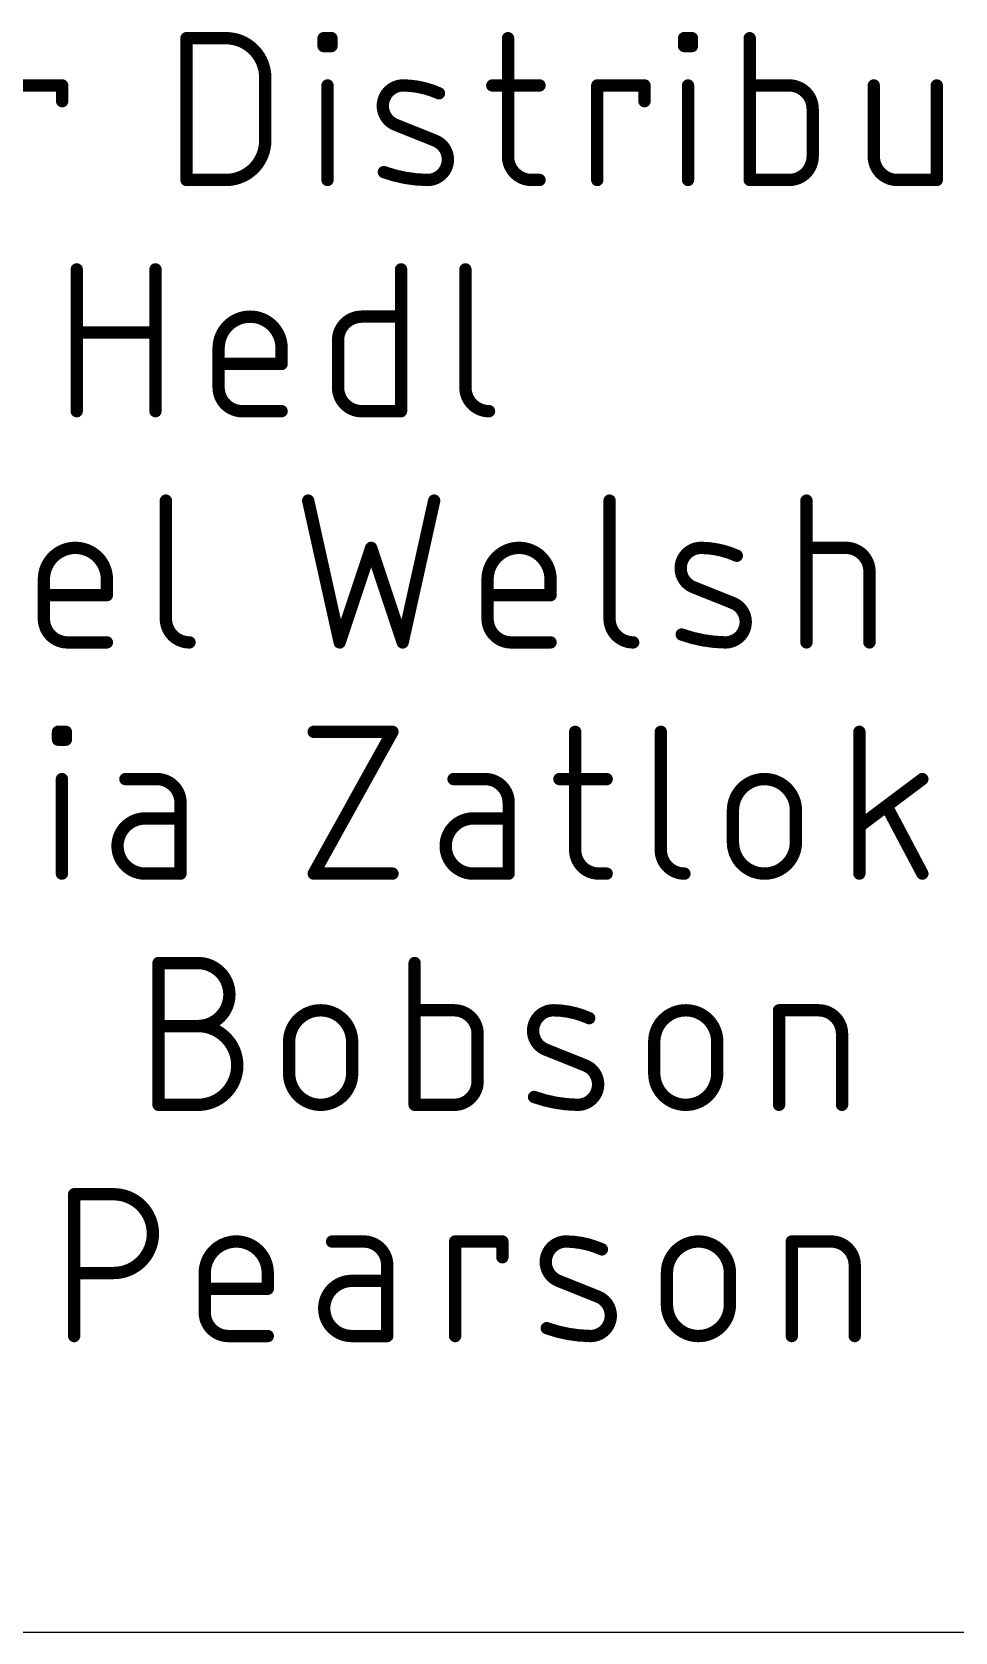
# Model space of a CAD drawing. Extents: x 0 to 6.01, y 0 to 3.
# Drawn here: x 5.222 to 5.521, y 0 to 0.519 of the extents above; entities that cross this region are included whole.
import ezdxf

# ---------------------------------------------------------------- set-up
doc = ezdxf.new("R2010")
doc.units = 0
doc.layers.add('20', color=31, linetype='CONTINUOUS')
doc.layers.add('25', color=253, linetype='CONTINUOUS')

msp = doc.modelspace()

# ---------------------------------------------------------------- linework, layer by layer
at = {"layer": '20'}
msp.add_line((0, 0), (6, 0), dxfattribs=at)
at = {"layer": '25'}
for points, const_width in [([(5.297389, 0.504222, 0.414214), (5.284611, 0.517)], 0.004), ([(5.272833, 0.517, 1), (5.270833, 0.517)], 0.002), ([(5.271833, 0.518, 1), (5.271833, 0.516)], 0.002), ([(5.284611, 0.518, 1), (5.284611, 0.516)], 0.002), ([(5.284611, 0.516, 1), (5.284611, 0.518)], 0.002), ([(5.317333, 0.517, 1), (5.315333, 0.517)], 0.002), ([(5.316333, 0.518, 1), (5.316333, 0.516)], 0.002), ([(5.316333, 0.515444, 1), (5.316333, 0.513444)], 0.002), ([(5.315333, 0.514444, 1), (5.317333, 0.514444)], 0.002), ([(5.319889, 0.517, 1), (5.317889, 0.517)], 0.002), ([(5.317889, 0.514444, 1), (5.319889, 0.514444)], 0.002), ([(5.318889, 0.516, 1), (5.318889, 0.518)], 0.002), ([(5.318889, 0.513444, 1), (5.318889, 0.515444)], 0.002), ([(5.377191, 0.517, 1), (5.375191, 0.517)], 0.002), ([(5.434333, 0.517, 1), (5.432333, 0.517)], 0.002), ([(5.433333, 0.518, 1), (5.433333, 0.516)], 0.002), ([(5.433333, 0.515444, 1), (5.433333, 0.513444)], 0.002), ([(5.432333, 0.514444, 1), (5.434333, 0.514444)], 0.002), ([(5.436888, 0.517, 1), (5.434888, 0.517)], 0.002), ([(5.434888, 0.514444, 1), (5.436888, 0.514444)], 0.002), ([(5.435888, 0.516, 1), (5.435888, 0.518)], 0.002), ([(5.435888, 0.513444, 1), (5.435888, 0.515444)], 0.002), ([(5.45562, 0.517, 1), (5.45362, 0.517)], 0.002), ([(5.232484, 0.501667, 1), (5.230484, 0.501667)], 0.002), ([(5.231484, 0.500667, 1), (5.231484, 0.502667)], 0.002), ([(5.298389, 0.504222, 1), (5.296389, 0.504222)], 0.002), ([(5.296389, 0.504222, 1), (5.298389, 0.504222)], 0.002), ([(5.318611, 0.501667, 1), (5.316611, 0.501667)], 0.002), ([(5.342277, 0.501667, 0.831818), (5.339722, 0.488889)], 0.004), ([(5.353777, 0.499111, 0.102549), (5.342277, 0.501667)], 0.004), ([(5.342292, 0.502666, 1), (5.342263, 0.500667)], 0.002), ([(5.342263, 0.500667, 1), (5.342292, 0.502666)], 0.002), ([(5.37108, 0.502667, 1), (5.37108, 0.500667)], 0.002), ([(5.386414, 0.500667, 1), (5.386414, 0.502667)], 0.002), ([(5.40615, 0.501667, 1), (5.40415, 0.501667)], 0.002), ([(5.40515, 0.502667, 1), (5.40515, 0.500667)], 0.002), ([(5.421483, 0.501667, 1), (5.419483, 0.501667)], 0.002), ([(5.420483, 0.500667, 1), (5.420483, 0.502667)], 0.002), ([(5.43561, 0.501667, 1), (5.43361, 0.501667)], 0.002), ([(5.45462, 0.502667, 1), (5.45462, 0.500667)], 0.002), ([(5.475064, 0.494, 0.414214), (5.467398, 0.501667)], 0.004), ([(5.467398, 0.502667, 1), (5.467398, 0.500667)], 0.002), ([(5.467398, 0.500667, 1), (5.467398, 0.502667)], 0.002), ([(5.495888, 0.501667, 1), (5.493888, 0.501667)], 0.002), ([(5.516333, 0.501667, 1), (5.514333, 0.501667)], 0.002), ([(5.353367, 0.498199, 1), (5.354188, 0.500023)], 0.002), ([(5.230484, 0.496555, 1), (5.232484, 0.496555)], 0.002), ([(5.419483, 0.496555, 1), (5.421483, 0.496555)], 0.002), ([(5.476064, 0.494, 1), (5.474064, 0.494)], 0.002), ([(5.474064, 0.494, 1), (5.476064, 0.494)], 0.002), ([(5.340093, 0.489817, 1), (5.33935, 0.48796)], 0.002), ([(5.33935, 0.48796, 1), (5.340093, 0.489817)], 0.002), ([(5.284611, 0.471, 0.414216), (5.297389, 0.483778)], 0.004), ([(5.298389, 0.483778, 1), (5.296389, 0.483778)], 0.002), ([(5.296389, 0.483778, 1), (5.298389, 0.483778)], 0.002), ([(5.349944, 0.471, 0.831818), (5.3525, 0.483778)], 0.004), ([(5.352871, 0.484706, 1), (5.352128, 0.482849)], 0.002), ([(5.352128, 0.482849, 1), (5.352871, 0.484706)], 0.002), ([(5.376191, 0.478667, 0.414214), (5.383858, 0.471)], 0.004), ([(5.377191, 0.478667, 1), (5.375191, 0.478667)], 0.002), ([(5.375191, 0.478667, 1), (5.377191, 0.478667)], 0.002), ([(5.467398, 0.471, 0.414209), (5.475064, 0.478667)], 0.004), ([(5.476064, 0.478667, 1), (5.474064, 0.478667)], 0.002), ([(5.474064, 0.478667, 1), (5.476064, 0.478667)], 0.002), ([(5.494888, 0.478667, 0.414214), (5.502555, 0.471)], 0.004), ([(5.495888, 0.478667, 1), (5.493888, 0.478667)], 0.002), ([(5.493888, 0.478667, 1), (5.495888, 0.478667)], 0.002), ([(5.271833, 0.472, 1), (5.271833, 0.47)], 0.002), ([(5.284611, 0.472, 1), (5.284611, 0.47)], 0.002), ([(5.284611, 0.47, 1), (5.284611, 0.472)], 0.002), ([(5.335888, 0.473555, 0.082974), (5.349944, 0.471)], 0.004), ([(5.336227, 0.474496, 1), (5.33555, 0.472615)], 0.002), ([(5.349958, 0.472, 1), (5.34993, 0.47)], 0.002), ([(5.34993, 0.47, 1), (5.349958, 0.472)], 0.002), ([(5.383858, 0.472, 1), (5.383858, 0.47)], 0.002), ([(5.383858, 0.47, 1), (5.383858, 0.472)], 0.002), ([(5.386414, 0.47, 1), (5.386414, 0.472)], 0.002), ([(5.45462, 0.472, 1), (5.45462, 0.47)], 0.002), ([(5.467398, 0.472, 1), (5.467398, 0.47)], 0.002), ([(5.467398, 0.47, 1), (5.467398, 0.472)], 0.002), ([(5.502555, 0.472, 1), (5.502555, 0.47)], 0.002), ([(5.502555, 0.47, 1), (5.502555, 0.472)], 0.002), ([(5.515333, 0.47, 1), (5.515333, 0.472)], 0.002), ([(5.270833, 0.471, 1), (5.272833, 0.471)], 0.002), ([(5.316611, 0.471, 1), (5.318611, 0.471)], 0.002), ([(5.40415, 0.471, 1), (5.40615, 0.471)], 0.002), ([(5.43361, 0.471, 1), (5.43561, 0.471)], 0.002), ([(5.45362, 0.471, 1), (5.45562, 0.471)], 0.002), ([(5.514333, 0.471, 1), (5.516333, 0.471)], 0.002), ([(5.23721, 0.442, 1), (5.23521, 0.442)], 0.002), ([(5.262765, 0.442, 1), (5.260765, 0.442)], 0.002), ([(5.342478, 0.442, 1), (5.340478, 0.442)], 0.002), ([(5.363354, 0.442, 1), (5.361354, 0.442)], 0.002), ([(5.30271, 0.416444, 1), (5.282265, 0.416444)], 0.004), ([(5.3287, 0.426667, 0.414214), (5.321033, 0.419)], 0.004), ([(5.3287, 0.427667, 1), (5.3287, 0.425667)], 0.002), ([(5.3287, 0.425667, 1), (5.3287, 0.427667)], 0.002), ([(5.341478, 0.425667, 1), (5.341478, 0.427667)], 0.002), ([(5.23621, 0.422555, 1), (5.23621, 0.420555)], 0.002), ([(5.261765, 0.420555, 1), (5.261765, 0.422555)], 0.002), ([(5.322033, 0.419, 1), (5.320033, 0.419)], 0.002), ([(5.283265, 0.416444, 1), (5.281265, 0.416444)], 0.002), ([(5.281265, 0.416444, 1), (5.283265, 0.416444)], 0.002), ([(5.30371, 0.416444, 1), (5.30171, 0.416444)], 0.002), ([(5.30171, 0.416444, 1), (5.30371, 0.416444)], 0.002), ([(5.320033, 0.419, 1), (5.322033, 0.419)], 0.002), ([(5.282265, 0.412333, 1), (5.282265, 0.410333)], 0.002), ([(5.30171, 0.411333, 1), (5.30371, 0.411333)], 0.002), ([(5.30271, 0.410333, 1), (5.30271, 0.412333)], 0.002), ([(5.282265, 0.403667, 0.414214), (5.289932, 0.396)], 0.004), ([(5.283265, 0.403667, 1), (5.281265, 0.403667)], 0.002), ([(5.321033, 0.403667, 0.414214), (5.3287, 0.396)], 0.004), ([(5.322033, 0.403667, 1), (5.320033, 0.403667)], 0.002), ([(5.362354, 0.403667, 0.414214), (5.370021, 0.396)], 0.004), ([(5.363354, 0.403667, 1), (5.361354, 0.403667)], 0.002), ([(5.281265, 0.403667, 1), (5.283265, 0.403667)], 0.002), ([(5.320033, 0.403667, 1), (5.322033, 0.403667)], 0.002), ([(5.361354, 0.403667, 1), (5.363354, 0.403667)], 0.002), ([(5.23521, 0.396, 1), (5.23721, 0.396)], 0.002), ([(5.260765, 0.396, 1), (5.262765, 0.396)], 0.002), ([(5.289932, 0.397, 1), (5.289932, 0.395)], 0.002), ([(5.289932, 0.395, 1), (5.289932, 0.397)], 0.002), ([(5.30271, 0.395, 1), (5.30271, 0.397)], 0.002), ([(5.3287, 0.397, 1), (5.3287, 0.395)], 0.002), ([(5.3287, 0.395, 1), (5.3287, 0.397)], 0.002), ([(5.340478, 0.396, 1), (5.342478, 0.396)], 0.002), ([(5.341478, 0.395, 1), (5.341478, 0.397)], 0.002), ([(5.370021, 0.395, 1), (5.370021, 0.397)], 0.002), ([(5.266144, 0.367, 1), (5.264144, 0.367)], 0.002), ([(5.312309, 0.367217, 1), (5.310357, 0.366783)], 0.002), ([(5.353198, 0.366783, 1), (5.351246, 0.367217)], 0.002), ([(5.410144, 0.367, 1), (5.408144, 0.367)], 0.002), ([(5.474055, 0.367, 1), (5.472055, 0.367)], 0.002), ([(5.246, 0.341444, 1), (5.225555, 0.341444)], 0.004), ([(5.332726, 0.351983, 1), (5.330829, 0.35135)], 0.002), ([(5.332726, 0.35135, 1), (5.330829, 0.351983)], 0.002), ([(5.39, 0.341444, 1), (5.369555, 0.341444)], 0.004), ([(5.438944, 0.351667, 0.831818), (5.436388, 0.338889)], 0.004), ([(5.450444, 0.349111, 0.102549), (5.438944, 0.351667)], 0.004), ([(5.438958, 0.352666, 1), (5.43893, 0.350667)], 0.002), ([(5.43893, 0.350667, 1), (5.438958, 0.352666)], 0.002), ([(5.473055, 0.352667, 1), (5.473055, 0.350667)], 0.002), ([(5.4935, 0.344, 0.414209), (5.485833, 0.351667)], 0.004), ([(5.485833, 0.352667, 1), (5.485833, 0.350667)], 0.002), ([(5.485833, 0.350667, 1), (5.485833, 0.352667)], 0.002), ([(5.450033, 0.348199, 1), (5.450854, 0.350023)], 0.002), ([(5.226555, 0.341444, 1), (5.224555, 0.341444)], 0.002), ([(5.247, 0.341444, 1), (5.245, 0.341444)], 0.002), ([(5.370555, 0.341444, 1), (5.368555, 0.341444)], 0.002), ([(5.391, 0.341444, 1), (5.389, 0.341444)], 0.002), ([(5.4945, 0.344, 1), (5.4925, 0.344)], 0.002), ([(5.4925, 0.344, 1), (5.4945, 0.344)], 0.002), ([(5.224555, 0.341444, 1), (5.226555, 0.341444)], 0.002), ([(5.225555, 0.337333, 1), (5.225555, 0.335333)], 0.002), ([(5.245, 0.341444, 1), (5.247, 0.341444)], 0.002), ([(5.246, 0.335333, 1), (5.246, 0.337333)], 0.002), ([(5.368555, 0.341444, 1), (5.370555, 0.341444)], 0.002), ([(5.369555, 0.337333, 1), (5.369555, 0.335333)], 0.002), ([(5.389, 0.341444, 1), (5.391, 0.341444)], 0.002), ([(5.39, 0.335333, 1), (5.39, 0.337333)], 0.002), ([(5.43676, 0.339817, 1), (5.436017, 0.33796)], 0.002), ([(5.436017, 0.33796, 1), (5.43676, 0.339817)], 0.002), ([(5.245, 0.336333, 1), (5.247, 0.336333)], 0.002), ([(5.389, 0.336333, 1), (5.391, 0.336333)], 0.002), ([(5.446611, 0.321, 0.831818), (5.449166, 0.333778)], 0.004), ([(5.449537, 0.334706, 1), (5.448795, 0.332849)], 0.002), ([(5.448795, 0.332849, 1), (5.449537, 0.334706)], 0.002), ([(5.225555, 0.328667, 0.414214), (5.233222, 0.321)], 0.004), ([(5.226555, 0.328667, 1), (5.224555, 0.328667)], 0.002), ([(5.224555, 0.328667, 1), (5.226555, 0.328667)], 0.002), ([(5.265144, 0.328667, 0.414214), (5.272811, 0.321)], 0.004), ([(5.266144, 0.328667, 1), (5.264144, 0.328667)], 0.002), ([(5.264144, 0.328667, 1), (5.266144, 0.328667)], 0.002), ([(5.369555, 0.328667, 0.414214), (5.377222, 0.321)], 0.004), ([(5.370555, 0.328667, 1), (5.368555, 0.328667)], 0.002), ([(5.368555, 0.328667, 1), (5.370555, 0.328667)], 0.002), ([(5.409144, 0.328667, 0.414214), (5.416811, 0.321)], 0.004), ([(5.410144, 0.328667, 1), (5.408144, 0.328667)], 0.002), ([(5.408144, 0.328667, 1), (5.410144, 0.328667)], 0.002), ([(5.233222, 0.322, 1), (5.233222, 0.32)], 0.002), ([(5.233222, 0.32, 1), (5.233222, 0.322)], 0.002), ([(5.246, 0.32, 1), (5.246, 0.322)], 0.002), ([(5.272811, 0.32, 1), (5.272811, 0.322)], 0.002), ([(5.320607, 0.321316, 1), (5.322504, 0.320684)], 0.002), ([(5.320579, 0.320783, 1), (5.322531, 0.321217)], 0.002), ([(5.341023, 0.321217, 1), (5.342976, 0.320783)], 0.002), ([(5.341051, 0.320684, 1), (5.342948, 0.321316)], 0.002), ([(5.377222, 0.322, 1), (5.377222, 0.32)], 0.002), ([(5.377222, 0.32, 1), (5.377222, 0.322)], 0.002), ([(5.39, 0.32, 1), (5.39, 0.322)], 0.002), ([(5.416811, 0.32, 1), (5.416811, 0.322)], 0.002), ([(5.432555, 0.323555, 0.082974), (5.446611, 0.321)], 0.004), ([(5.432894, 0.324496, 1), (5.432216, 0.322615)], 0.002), ([(5.446625, 0.322, 1), (5.446596, 0.32)], 0.002), ([(5.446596, 0.32, 1), (5.446625, 0.322)], 0.002), ([(5.472055, 0.321, 1), (5.474055, 0.321)], 0.002), ([(5.4925, 0.321, 1), (5.4945, 0.321)], 0.002), ([(5.231131, 0.292, 1), (5.229131, 0.292)], 0.002), ([(5.230131, 0.293, 1), (5.230131, 0.291)], 0.002), ([(5.230131, 0.290444, 1), (5.230131, 0.288444)], 0.002), ([(5.233686, 0.292, 1), (5.231686, 0.292)], 0.002), ([(5.232686, 0.291, 1), (5.232686, 0.293)], 0.002), ([(5.232686, 0.288444, 1), (5.232686, 0.290444)], 0.002), ([(5.31313, 0.293, 1), (5.31313, 0.291)], 0.002), ([(5.33956, 0.291514, 1), (5.337812, 0.292486)], 0.002), ([(5.338686, 0.291, 1), (5.338686, 0.293)], 0.002), ([(5.398989, 0.292, 1), (5.396989, 0.292)], 0.002), ([(5.426774, 0.292, 1), (5.424774, 0.292)], 0.002), ([(5.491219, 0.292, 1), (5.489219, 0.292)], 0.002), ([(5.229131, 0.289444, 1), (5.231131, 0.289444)], 0.002), ([(5.231686, 0.289444, 1), (5.233686, 0.289444)], 0.002), ([(5.232408, 0.276667, 1), (5.230408, 0.276667)], 0.002), ([(5.25201, 0.277667, 1), (5.25201, 0.275667)], 0.002), ([(5.269898, 0.269, 0.414214), (5.262232, 0.276667)], 0.004), ([(5.262232, 0.277667, 1), (5.262232, 0.275667)], 0.002), ([(5.262232, 0.275667, 1), (5.262232, 0.277667)], 0.002), ([(5.358509, 0.277667, 1), (5.358509, 0.275667)], 0.002), ([(5.376398, 0.269, 0.414214), (5.368732, 0.276667)], 0.004), ([(5.368732, 0.277667, 1), (5.368732, 0.275667)], 0.002), ([(5.368732, 0.275667, 1), (5.368732, 0.277667)], 0.002), ([(5.392877, 0.277667, 1), (5.392877, 0.275667)], 0.002), ([(5.408211, 0.275667, 1), (5.408211, 0.277667)], 0.002), ([(5.46963, 0.266444, 1), (5.449185, 0.266444)], 0.004), ([(5.511263, 0.275867, 1), (5.510063, 0.277467)], 0.002), ([(5.270898, 0.269, 1), (5.268898, 0.269)], 0.002), ([(5.268898, 0.269, 1), (5.270898, 0.269)], 0.002), ([(5.377398, 0.269, 1), (5.375398, 0.269)], 0.002), ([(5.375398, 0.269, 1), (5.377398, 0.269)], 0.002), ([(5.258398, 0.263889, 1), (5.258398, 0.246)], 0.004), ([(5.258398, 0.264889, 1), (5.258398, 0.262889)], 0.002), ([(5.258398, 0.262889, 1), (5.258398, 0.264889)], 0.002), ([(5.269898, 0.262889, 1), (5.269898, 0.264889)], 0.002), ([(5.364898, 0.263889, 1), (5.364898, 0.246)], 0.004), ([(5.364898, 0.264889, 1), (5.364898, 0.262889)], 0.002), ([(5.364898, 0.262889, 1), (5.364898, 0.264889)], 0.002), ([(5.376398, 0.262889, 1), (5.376398, 0.264889)], 0.002), ([(5.450185, 0.266444, 1), (5.448185, 0.266444)], 0.002), ([(5.448185, 0.266444, 1), (5.450185, 0.266444)], 0.002), ([(5.47063, 0.266444, 1), (5.46863, 0.266444)], 0.002), ([(5.46863, 0.266444, 1), (5.47063, 0.266444)], 0.002), ([(5.500047, 0.26819, 1), (5.498279, 0.267254)], 0.002), ([(5.489619, 0.262133, 1), (5.490819, 0.260533)], 0.002), ([(5.397989, 0.253667, 0.414214), (5.405655, 0.246)], 0.004), ([(5.398989, 0.253667, 1), (5.396989, 0.253667)], 0.002), ([(5.396989, 0.253667, 1), (5.398989, 0.253667)], 0.002), ([(5.425774, 0.253667, 0.414214), (5.433441, 0.246)], 0.004), ([(5.426774, 0.253667, 1), (5.424774, 0.253667)], 0.002), ([(5.424774, 0.253667, 1), (5.426774, 0.253667)], 0.002), ([(5.449185, 0.256222, 1), (5.46963, 0.256222)], 0.004), ([(5.450185, 0.256222, 1), (5.448185, 0.256222)], 0.002), ([(5.448185, 0.256222, 1), (5.450185, 0.256222)], 0.002), ([(5.47063, 0.256222, 1), (5.46863, 0.256222)], 0.002), ([(5.46863, 0.256222, 1), (5.47063, 0.256222)], 0.002), ([(5.230408, 0.246, 1), (5.232408, 0.246)], 0.002), ([(5.258398, 0.247, 1), (5.258398, 0.245)], 0.002), ([(5.258398, 0.245, 1), (5.258398, 0.247)], 0.002), ([(5.268898, 0.246, 1), (5.270898, 0.246)], 0.002), ([(5.269898, 0.245, 1), (5.269898, 0.247)], 0.002), ([(5.31313, 0.247, 1), (5.31313, 0.245)], 0.002), ([(5.312256, 0.246486, 1), (5.314004, 0.245514)], 0.002), ([(5.338686, 0.245, 1), (5.338686, 0.247)], 0.002), ([(5.364898, 0.247, 1), (5.364898, 0.245)], 0.002), ([(5.364898, 0.245, 1), (5.364898, 0.247)], 0.002), ([(5.375398, 0.246, 1), (5.377398, 0.246)], 0.002), ([(5.376398, 0.245, 1), (5.376398, 0.247)], 0.002), ([(5.405655, 0.247, 1), (5.405655, 0.245)], 0.002), ([(5.405655, 0.245, 1), (5.405655, 0.247)], 0.002), ([(5.408211, 0.245, 1), (5.408211, 0.247)], 0.002), ([(5.433441, 0.245, 1), (5.433441, 0.247)], 0.002), ([(5.489219, 0.246, 1), (5.491219, 0.246)], 0.002), ([(5.509779, 0.245532, 1), (5.511547, 0.246468)], 0.002), ([(5.263761, 0.217, 1), (5.261761, 0.217)], 0.002), ([(5.262761, 0.218, 1), (5.262761, 0.216)], 0.002), ([(5.275539, 0.196555, 1), (5.275539, 0.217)], 0.004), ([(5.275539, 0.218, 1), (5.275539, 0.216)], 0.002), ([(5.275539, 0.216, 1), (5.275539, 0.218)], 0.002), ([(5.346882, 0.217, 1), (5.344882, 0.217)], 0.002), ([(5.325594, 0.191444, 1), (5.30515, 0.191444)], 0.004), ([(5.345882, 0.202667, 1), (5.345882, 0.200667)], 0.002), ([(5.366326, 0.194, 0.414214), (5.358659, 0.201667)], 0.004), ([(5.358659, 0.202667, 1), (5.358659, 0.200667)], 0.002), ([(5.358659, 0.200667, 1), (5.358659, 0.202667)], 0.002), ([(5.391039, 0.201667, 0.831818), (5.388483, 0.188889)], 0.004), ([(5.402539, 0.199111, 0.102549), (5.391039, 0.201667)], 0.004), ([(5.391053, 0.202666, 1), (5.391024, 0.200667)], 0.002), ([(5.391024, 0.200667, 1), (5.391053, 0.202666)], 0.002), ([(5.444094, 0.191444, 1), (5.42365, 0.191444)], 0.004), ([(5.46515, 0.201667, 1), (5.46315, 0.201667)], 0.002), ([(5.46415, 0.202667, 1), (5.46415, 0.200667)], 0.002), ([(5.484594, 0.194, 0.414209), (5.476927, 0.201667)], 0.004), ([(5.476927, 0.202667, 1), (5.476927, 0.200667)], 0.002), ([(5.476927, 0.200667, 1), (5.476927, 0.202667)], 0.002), ([(5.262761, 0.197555, 1), (5.262761, 0.195555)], 0.002), ([(5.275539, 0.171, 1), (5.275539, 0.196555)], 0.004), ([(5.275539, 0.197555, 1), (5.275539, 0.195555)], 0.002), ([(5.275539, 0.197555, 1), (5.275539, 0.195555)], 0.002), ([(5.275539, 0.195555, 1), (5.275539, 0.197555)], 0.002), ([(5.402128, 0.198199, 1), (5.402949, 0.200023)], 0.002), ([(5.30615, 0.191444, 1), (5.30415, 0.191444)], 0.002), ([(5.30415, 0.191444, 1), (5.30615, 0.191444)], 0.002), ([(5.326594, 0.191444, 1), (5.324594, 0.191444)], 0.002), ([(5.324594, 0.191444, 1), (5.326594, 0.191444)], 0.002), ([(5.367326, 0.194, 1), (5.365326, 0.194)], 0.002), ([(5.365326, 0.194, 1), (5.367326, 0.194)], 0.002), ([(5.42465, 0.191444, 1), (5.42265, 0.191444)], 0.002), ([(5.42265, 0.191444, 1), (5.42465, 0.191444)], 0.002), ([(5.445094, 0.191444, 1), (5.443094, 0.191444)], 0.002), ([(5.443094, 0.191444, 1), (5.445094, 0.191444)], 0.002), ([(5.485594, 0.194, 1), (5.483594, 0.194)], 0.002), ([(5.483594, 0.194, 1), (5.485594, 0.194)], 0.002), ([(5.388854, 0.189817, 1), (5.388112, 0.18796)], 0.002), ([(5.388112, 0.18796, 1), (5.388854, 0.189817)], 0.002), ([(5.30515, 0.181222, 1), (5.325594, 0.181222)], 0.004), ([(5.30615, 0.181222, 1), (5.30415, 0.181222)], 0.002), ([(5.30415, 0.181222, 1), (5.30615, 0.181222)], 0.002), ([(5.326594, 0.181222, 1), (5.324594, 0.181222)], 0.002), ([(5.324594, 0.181222, 1), (5.326594, 0.181222)], 0.002), ([(5.398705, 0.171, 0.831818), (5.401261, 0.183778)], 0.004), ([(5.401632, 0.184706, 1), (5.400889, 0.182849)], 0.002), ([(5.400889, 0.182849, 1), (5.401632, 0.184706)], 0.002), ([(5.42365, 0.181222, 1), (5.444094, 0.181222)], 0.004), ([(5.42465, 0.181222, 1), (5.42265, 0.181222)], 0.002), ([(5.42265, 0.181222, 1), (5.42465, 0.181222)], 0.002), ([(5.445094, 0.181222, 1), (5.443094, 0.181222)], 0.002), ([(5.443094, 0.181222, 1), (5.445094, 0.181222)], 0.002), ([(5.358659, 0.171, 0.414209), (5.366326, 0.178667)], 0.004), ([(5.367326, 0.178667, 1), (5.365326, 0.178667)], 0.002), ([(5.365326, 0.178667, 1), (5.367326, 0.178667)], 0.002), ([(5.262761, 0.172, 1), (5.262761, 0.17)], 0.002), ([(5.261761, 0.171, 1), (5.263761, 0.171)], 0.002), ([(5.275539, 0.172, 1), (5.275539, 0.17)], 0.002), ([(5.275539, 0.17, 1), (5.275539, 0.172)], 0.002), ([(5.345882, 0.172, 1), (5.345882, 0.17)], 0.002), ([(5.344882, 0.171, 1), (5.346882, 0.171)], 0.002), ([(5.358659, 0.172, 1), (5.358659, 0.17)], 0.002), ([(5.358659, 0.17, 1), (5.358659, 0.172)], 0.002), ([(5.38465, 0.173555, 0.082974), (5.398705, 0.171)], 0.004), ([(5.384988, 0.174496, 1), (5.384311, 0.172615)], 0.002), ([(5.398719, 0.172, 1), (5.398691, 0.17)], 0.002), ([(5.398691, 0.17, 1), (5.398719, 0.172)], 0.002), ([(5.46315, 0.171, 1), (5.46515, 0.171)], 0.002), ([(5.483594, 0.171, 1), (5.485594, 0.171)], 0.002), ([(5.236377, 0.142, 1), (5.234377, 0.142)], 0.002), ([(5.235377, 0.143, 1), (5.235377, 0.141)], 0.002), ([(5.248154, 0.116444, 1), (5.248154, 0.142)], 0.004), ([(5.248154, 0.143, 1), (5.248154, 0.141)], 0.002), ([(5.248154, 0.141, 1), (5.248154, 0.143)], 0.002), ([(5.29821, 0.116444, 1), (5.277765, 0.116444)], 0.004), ([(5.319089, 0.127667, 1), (5.319089, 0.125667)], 0.002), ([(5.336978, 0.119, 0.414214), (5.329311, 0.126667)], 0.004), ([(5.329311, 0.127667, 1), (5.329311, 0.125667)], 0.002), ([(5.329311, 0.125667, 1), (5.329311, 0.127667)], 0.002), ([(5.360027, 0.126667, 1), (5.358027, 0.126667)], 0.002), ([(5.359027, 0.127667, 1), (5.359027, 0.125667)], 0.002), ([(5.37536, 0.126667, 1), (5.37336, 0.126667)], 0.002), ([(5.37436, 0.125667, 1), (5.37436, 0.127667)], 0.002), ([(5.395154, 0.126667, 0.831818), (5.392599, 0.113889)], 0.004), ([(5.406654, 0.124111, 0.102549), (5.395154, 0.126667)], 0.004), ([(5.395168, 0.127666, 1), (5.39514, 0.125667)], 0.002), ([(5.39514, 0.125667, 1), (5.395168, 0.127666)], 0.002), ([(5.406243, 0.123199, 1), (5.407065, 0.125023)], 0.002), ([(5.44821, 0.116444, 1), (5.427765, 0.116444)], 0.004), ([(5.469265, 0.126667, 1), (5.467265, 0.126667)], 0.002), ([(5.468265, 0.127667, 1), (5.468265, 0.125667)], 0.002), ([(5.48871, 0.119, 0.414209), (5.481043, 0.126667)], 0.004), ([(5.481043, 0.127667, 1), (5.481043, 0.125667)], 0.002), ([(5.481043, 0.125667, 1), (5.481043, 0.127667)], 0.002), ([(5.337978, 0.119, 1), (5.335978, 0.119)], 0.002), ([(5.335978, 0.119, 1), (5.337978, 0.119)], 0.002), ([(5.37336, 0.121555, 1), (5.37536, 0.121555)], 0.002), ([(5.48971, 0.119, 1), (5.48771, 0.119)], 0.002), ([(5.48771, 0.119, 1), (5.48971, 0.119)], 0.002), ([(5.235377, 0.117444, 1), (5.235377, 0.115444)], 0.002), ([(5.248154, 0.117444, 1), (5.248154, 0.115444)], 0.002), ([(5.248154, 0.115444, 1), (5.248154, 0.117444)], 0.002), ([(5.278765, 0.116444, 1), (5.276765, 0.116444)], 0.002), ([(5.276765, 0.116444, 1), (5.278765, 0.116444)], 0.002), ([(5.29921, 0.116444, 1), (5.29721, 0.116444)], 0.002), ([(5.29721, 0.116444, 1), (5.29921, 0.116444)], 0.002), ([(5.325478, 0.113889, 1), (5.325478, 0.096)], 0.004), ([(5.325478, 0.114889, 1), (5.325478, 0.112889)], 0.002), ([(5.325478, 0.112889, 1), (5.325478, 0.114889)], 0.002), ([(5.336978, 0.112889, 1), (5.336978, 0.114889)], 0.002), ([(5.39297, 0.114817, 1), (5.392227, 0.11296)], 0.002), ([(5.392227, 0.11296, 1), (5.39297, 0.114817)], 0.002), ([(5.428765, 0.116444, 1), (5.426765, 0.116444)], 0.002), ([(5.426765, 0.116444, 1), (5.428765, 0.116444)], 0.002), ([(5.44921, 0.116444, 1), (5.44721, 0.116444)], 0.002), ([(5.44721, 0.116444, 1), (5.44921, 0.116444)], 0.002), ([(5.277765, 0.112333, 1), (5.277765, 0.110333)], 0.002), ([(5.29721, 0.111333, 1), (5.29921, 0.111333)], 0.002), ([(5.29821, 0.110333, 1), (5.29821, 0.112333)], 0.002), ([(5.402821, 0.096, 0.831818), (5.405376, 0.108778)], 0.004), ([(5.405748, 0.109706, 1), (5.405005, 0.107849)], 0.002), ([(5.405005, 0.107849, 1), (5.405748, 0.109706)], 0.002), ([(5.277765, 0.103667, 0.414214), (5.285432, 0.096)], 0.004), ([(5.278765, 0.103667, 1), (5.276765, 0.103667)], 0.002), ([(5.276765, 0.103667, 1), (5.278765, 0.103667)], 0.002), ([(5.427765, 0.106222, 1), (5.44821, 0.106222)], 0.004), ([(5.428765, 0.106222, 1), (5.426765, 0.106222)], 0.002), ([(5.426765, 0.106222, 1), (5.428765, 0.106222)], 0.002), ([(5.44921, 0.106222, 1), (5.44721, 0.106222)], 0.002), ([(5.44721, 0.106222, 1), (5.44921, 0.106222)], 0.002), ([(5.388765, 0.098555, 0.082974), (5.402821, 0.096)], 0.004), ([(5.389104, 0.099496, 1), (5.388427, 0.097615)], 0.002), ([(5.234377, 0.096, 1), (5.236377, 0.096)], 0.002), ([(5.285432, 0.097, 1), (5.285432, 0.095)], 0.002), ([(5.285432, 0.095, 1), (5.285432, 0.097)], 0.002), ([(5.29821, 0.095, 1), (5.29821, 0.097)], 0.002), ([(5.325478, 0.097, 1), (5.325478, 0.095)], 0.002), ([(5.325478, 0.095, 1), (5.325478, 0.097)], 0.002), ([(5.335978, 0.096, 1), (5.337978, 0.096)], 0.002), ([(5.336978, 0.095, 1), (5.336978, 0.097)], 0.002), ([(5.358027, 0.096, 1), (5.360027, 0.096)], 0.002), ([(5.402835, 0.097, 1), (5.402806, 0.095)], 0.002), ([(5.402806, 0.095, 1), (5.402835, 0.097)], 0.002), ([(5.467265, 0.096, 1), (5.469265, 0.096)], 0.002), ([(5.48771, 0.096, 1), (5.48971, 0.096)], 0.002)]:
    msp.add_lwpolyline(points, format="xyb", dxfattribs=dict(at, const_width=const_width))
at = {"layer": '25', "const_width": 0.004}
for points in [[(5.271833, 0.471), (5.271833, 0.517)], [(5.271833, 0.517), (5.284611, 0.517)], [(5.316333, 0.514444), (5.316333, 0.517)], [(5.316333, 0.517), (5.318889, 0.517)], [(5.318889, 0.514444), (5.316333, 0.514444)], [(5.318889, 0.517), (5.318889, 0.514444)], [(5.376191, 0.517), (5.376191, 0.478667)], [(5.433333, 0.514444), (5.433333, 0.517)], [(5.433333, 0.517), (5.435888, 0.517)], [(5.435888, 0.514444), (5.433333, 0.514444)], [(5.435888, 0.517), (5.435888, 0.514444)], [(5.45462, 0.517), (5.45462, 0.471)], [(5.21615, 0.501667), (5.231484, 0.501667)], [(5.231484, 0.501667), (5.231484, 0.496555)], [(5.297389, 0.504222), (5.297389, 0.483778)], [(5.317611, 0.471), (5.317611, 0.501667)], [(5.37108, 0.501667), (5.386414, 0.501667)], [(5.40515, 0.471), (5.40515, 0.501667)], [(5.40515, 0.501667), (5.420483, 0.501667)], [(5.420483, 0.501667), (5.420483, 0.496555)], [(5.43461, 0.471), (5.43461, 0.501667)], [(5.467398, 0.501667), (5.45462, 0.501667)], [(5.494888, 0.501667), (5.494888, 0.478667)], [(5.515333, 0.471), (5.515333, 0.501667)], [(5.475064, 0.478667), (5.475064, 0.494)], [(5.3525, 0.483778), (5.339722, 0.488889)], [(5.284611, 0.471), (5.271833, 0.471)], [(5.383858, 0.471), (5.386414, 0.471)], [(5.45462, 0.471), (5.467398, 0.471)], [(5.502555, 0.471), (5.515333, 0.471)], [(5.23621, 0.396), (5.23621, 0.442)], [(5.261765, 0.442), (5.261765, 0.396)], [(5.341478, 0.442), (5.341478, 0.396)], [(5.362354, 0.442), (5.362354, 0.403667)], [(5.3287, 0.426667), (5.341478, 0.426667)], [(5.23621, 0.421555), (5.261765, 0.421555)], [(5.321033, 0.403667), (5.321033, 0.419)], [(5.282265, 0.403667), (5.282265, 0.416444)], [(5.30271, 0.416444), (5.30271, 0.411333)], [(5.30271, 0.411333), (5.282265, 0.411333)], [(5.30271, 0.396), (5.289932, 0.396)], [(5.341478, 0.396), (5.3287, 0.396)], [(5.265144, 0.367), (5.265144, 0.328667)], [(5.311333, 0.367), (5.321555, 0.321)], [(5.342, 0.321), (5.352222, 0.367)], [(5.409144, 0.367), (5.409144, 0.328667)], [(5.473055, 0.321), (5.473055, 0.367)], [(5.321555, 0.321), (5.331777, 0.351667)], [(5.331777, 0.351667), (5.342, 0.321)], [(5.473055, 0.351667), (5.485833, 0.351667)], [(5.225555, 0.328667), (5.225555, 0.341444)], [(5.246, 0.341444), (5.246, 0.336333)], [(5.369555, 0.328667), (5.369555, 0.341444)], [(5.39, 0.341444), (5.39, 0.336333)], [(5.4935, 0.344), (5.4935, 0.321)], [(5.246, 0.336333), (5.225555, 0.336333)], [(5.39, 0.336333), (5.369555, 0.336333)], [(5.449166, 0.333778), (5.436388, 0.338889)], [(5.246, 0.321), (5.233222, 0.321)], [(5.39, 0.321), (5.377222, 0.321)], [(5.230131, 0.289444), (5.230131, 0.292)], [(5.230131, 0.292), (5.232686, 0.292)], [(5.232686, 0.289444), (5.230131, 0.289444)], [(5.232686, 0.292), (5.232686, 0.289444)], [(5.31313, 0.292), (5.338686, 0.292)], [(5.338686, 0.292), (5.31313, 0.246)], [(5.397989, 0.292), (5.397989, 0.253667)], [(5.425774, 0.292), (5.425774, 0.253667)], [(5.490219, 0.246), (5.490219, 0.292)], [(5.231408, 0.246), (5.231408, 0.276667)], [(5.262232, 0.276667), (5.25201, 0.276667)], [(5.368732, 0.276667), (5.358509, 0.276667)], [(5.392877, 0.276667), (5.408211, 0.276667)], [(5.510663, 0.276667), (5.490219, 0.261333)], [(5.269898, 0.246), (5.269898, 0.269)], [(5.376398, 0.246), (5.376398, 0.269)], [(5.269898, 0.263889), (5.258398, 0.263889)], [(5.376398, 0.263889), (5.364898, 0.263889)], [(5.449185, 0.256222), (5.449185, 0.266444)], [(5.46963, 0.266444), (5.46963, 0.256222)], [(5.510663, 0.246), (5.499163, 0.267722)], [(5.258398, 0.246), (5.269898, 0.246)], [(5.31313, 0.246), (5.338686, 0.246)], [(5.364898, 0.246), (5.376398, 0.246)], [(5.405655, 0.246), (5.408211, 0.246)], [(5.262761, 0.171), (5.262761, 0.217)], [(5.262761, 0.217), (5.275539, 0.217)], [(5.345882, 0.217), (5.345882, 0.171)], [(5.358659, 0.201667), (5.345882, 0.201667)], [(5.46415, 0.171), (5.46415, 0.201667)], [(5.46415, 0.201667), (5.476927, 0.201667)], [(5.262761, 0.196555), (5.275539, 0.196555)], [(5.30515, 0.181222), (5.30515, 0.191444)], [(5.325594, 0.191444), (5.325594, 0.181222)], [(5.366326, 0.178667), (5.366326, 0.194)], [(5.42365, 0.181222), (5.42365, 0.191444)], [(5.444094, 0.191444), (5.444094, 0.181222)], [(5.484594, 0.194), (5.484594, 0.171)], [(5.401261, 0.183778), (5.388483, 0.188889)], [(5.275539, 0.171), (5.262761, 0.171)], [(5.345882, 0.171), (5.358659, 0.171)], [(5.235377, 0.096), (5.235377, 0.142)], [(5.235377, 0.142), (5.248154, 0.142)], [(5.329311, 0.126667), (5.319089, 0.126667)], [(5.359027, 0.096), (5.359027, 0.126667)], [(5.359027, 0.126667), (5.37436, 0.126667)], [(5.37436, 0.126667), (5.37436, 0.121555)], [(5.468265, 0.096), (5.468265, 0.126667)], [(5.468265, 0.126667), (5.481043, 0.126667)], [(5.336978, 0.096), (5.336978, 0.119)], [(5.48871, 0.119), (5.48871, 0.096)], [(5.248154, 0.116444), (5.235377, 0.116444)], [(5.277765, 0.103667), (5.277765, 0.116444)], [(5.29821, 0.116444), (5.29821, 0.111333)], [(5.336978, 0.113889), (5.325478, 0.113889)], [(5.405376, 0.108778), (5.392599, 0.113889)], [(5.427765, 0.106222), (5.427765, 0.116444)], [(5.44821, 0.116444), (5.44821, 0.106222)], [(5.29821, 0.111333), (5.277765, 0.111333)], [(5.29821, 0.096), (5.285432, 0.096)], [(5.325478, 0.096), (5.336978, 0.096)]]:
    msp.add_lwpolyline(points, dxfattribs=at)

doc.saveas('drawing.dxf')
